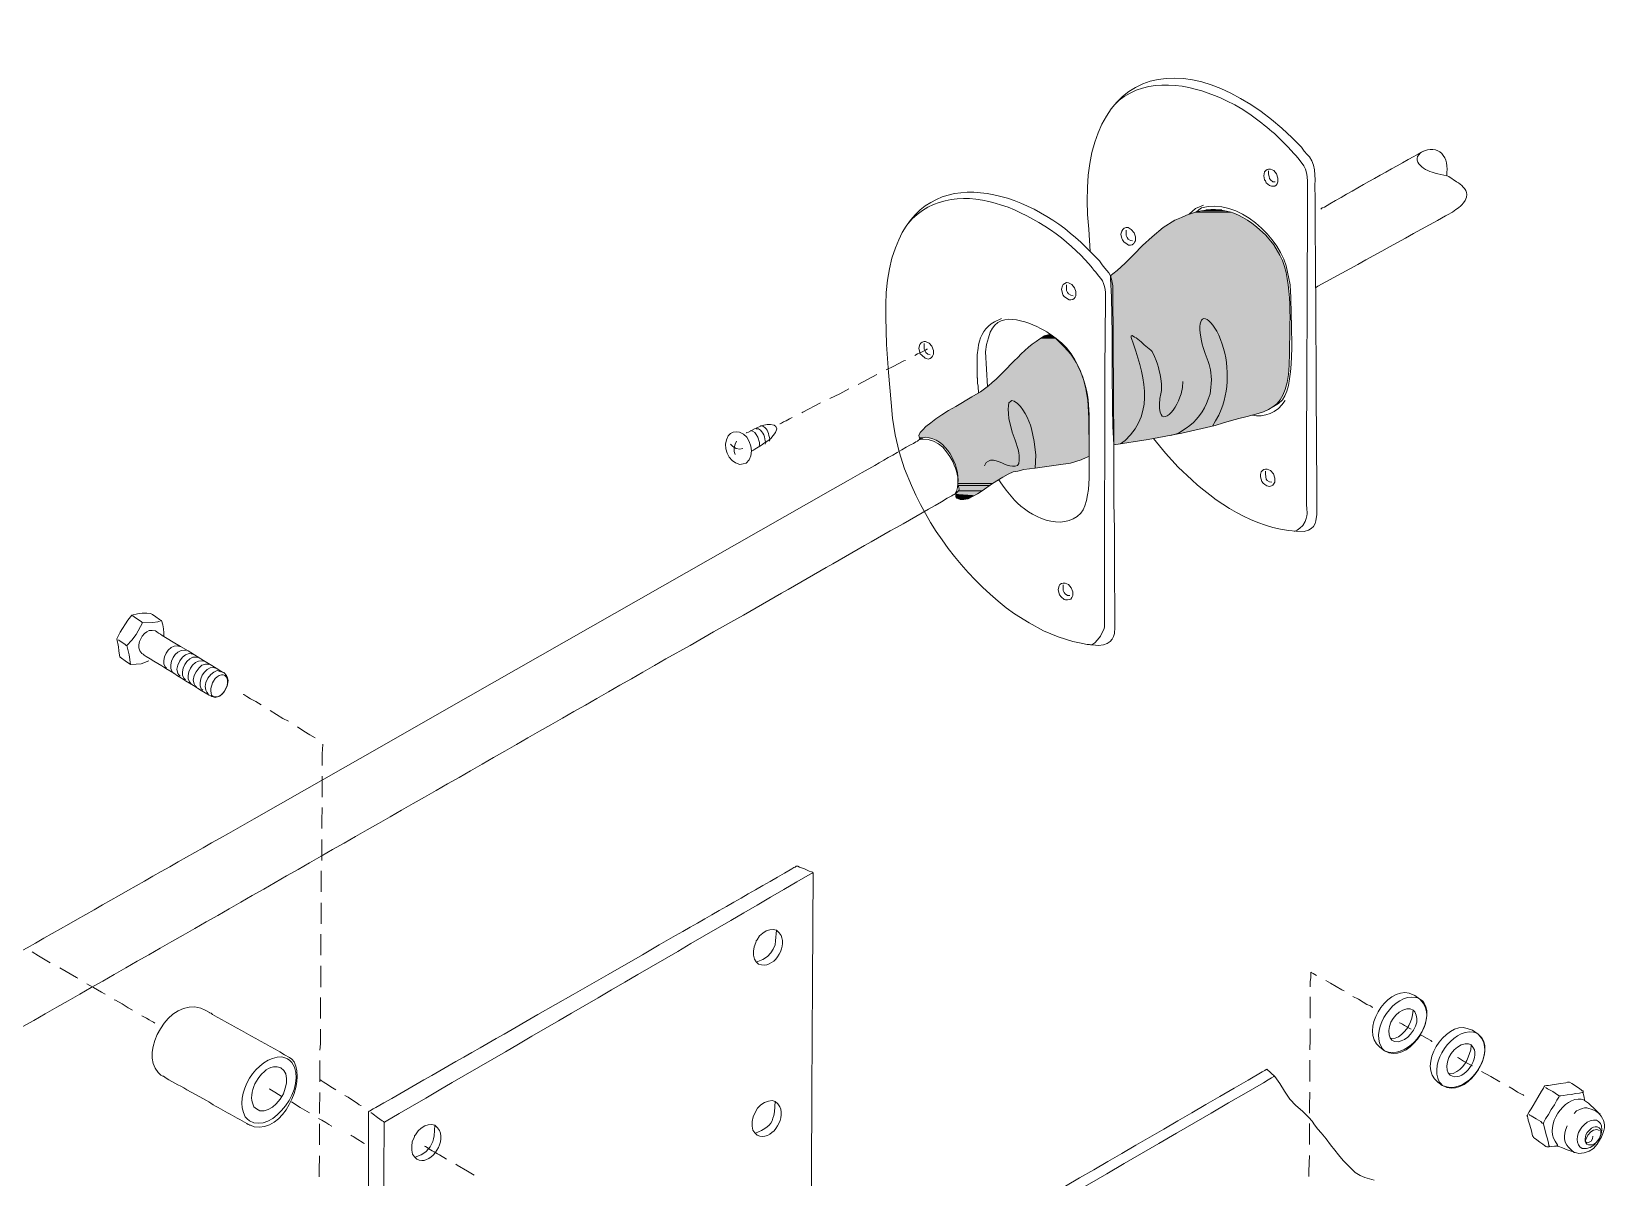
# Model space of a CAD drawing. Extents: x 0 to 593, y 0 to 274.
# Drawn here: x 438.72 to 449.4, y 57.85 to 65.6 of the extents above; entities that cross this region are included whole.
import ezdxf

# ---------------------------------------------------------------- set-up
doc = ezdxf.new("R2010")
doc.units = 0
doc.header["$LTSCALE"] = 0.3
doc.header["$MEASUREMENT"] = 0
doc.layers.add('1', color=1, linetype='CONTINUOUS')

msp = doc.modelspace()

# ---------------------------------------------------------------- linework, layer by layer
at = {"layer": '1', "color": 41, "lineweight": 13}
for points in [[(446.009, 65.066), (446.038, 65.101), (446.069, 65.132), (446.104, 65.158)], [(446.795, 65.129), (446.852, 65.101), (446.906, 65.069), (446.963, 65.031)], [(447.239, 64.879), (447.302, 64.815)], [(447.302, 64.815), (447.321, 64.787), (447.34, 64.765), (447.356, 64.749)], [(448.107, 64.777), (448.126, 64.787)], [(447.08, 64.654), (447.08, 64.632), (447.083, 64.616), (447.086, 64.603), (447.093, 64.594), (447.109, 64.581), (447.124, 64.581)], [(448.284, 64.622), (448.224, 64.635)], [(448.284, 64.644), (448.284, 64.622), (448.287, 64.622), (448.297, 64.616), (448.351, 64.581)], [(448.42, 64.495), (448.417, 64.476), (448.408, 64.454)], [(446.64, 64.423), (446.586, 64.4), (446.542, 64.362)], [(446.592, 64.378), (446.608, 64.391), (446.627, 64.404)], [(444.644, 64.299), (444.672, 64.331)], [(446.719, 62.934), (446.494, 62.883), (446.266, 62.839), (446.035, 62.804), (446.028, 62.93), (446.025, 63.057), (446.022, 63.304), (446.022, 63.551), (446.019, 63.802), (446.012, 63.928), (446.012, 63.944), (446.016, 63.951), (446.028, 63.96), (446.057, 63.982), (446.111, 64.03), (446.168, 64.09), (446.228, 64.15), (446.294, 64.21), (446.367, 64.271), (446.447, 64.321), (446.491, 64.34)], [(445.81, 64.172), (445.936, 64.046), (445.955, 64.02), (445.974, 63.998), (446, 63.966)], [(445.873, 64.109), (445.864, 64.261)], [(446.117, 64.255), (446.117, 64.217), (446.123, 64.204), (446.13, 64.194), (446.146, 64.185), (446.161, 64.182)], [(446.998, 64.277), (447.061, 64.22), (447.115, 64.156), (447.156, 64.084), (447.175, 64.049)], [(445.889, 63.998), (445.892, 63.992), (445.895, 63.992), (445.895, 63.989), (445.911, 63.973), (445.933, 63.944)], [(447.207, 63.97), (447.226, 63.884), (447.229, 63.837)], [(445.715, 63.884), (445.715, 63.846), (445.721, 63.833), (445.727, 63.824), (445.743, 63.814), (445.759, 63.811)], [(445.274, 63.656), (445.227, 63.634), (445.205, 63.621)], [(445.167, 63.431), (445.173, 63.482), (445.186, 63.526), (445.198, 63.564)], [(445.715, 63.459), (445.683, 63.491), (445.645, 63.523), (445.604, 63.551), (445.566, 63.539), (445.534, 63.52)], [(445.582, 63.567), (445.642, 63.523), (445.699, 63.466)], [(444.688, 63.406), (444.707, 63.418), (444.729, 63.428), (444.761, 63.444), (444.771, 63.45), (444.774, 63.45)], [(444.752, 63.488), (444.752, 63.45), (444.758, 63.437), (444.764, 63.428), (444.777, 63.415), (444.793, 63.412)], [(445.116, 63.456), (445.11, 63.412), (445.11, 63.257), (445.113, 63.254), (445.113, 63.219), (445.116, 63.2), (445.119, 63.152)], [(445.179, 63.197), (445.167, 63.431)], [(444.495, 63.311), (444.542, 63.333), (444.615, 63.371), (444.625, 63.374)], [(447.22, 63.361), (447.22, 63.342)], [(444.305, 63.212), (444.368, 63.244), (444.432, 63.279)], [(446.355, 63.216), (446.355, 63.171), (446.351, 63.149), (446.345, 63.117)], [(446.488, 63.149), (446.497, 63.19), (446.5, 63.231)], [(444.115, 63.117), (444.181, 63.149), (444.242, 63.181)], [(445.132, 63.162), (445.075, 63.127), (444.967, 63.063), (444.916, 63.035), (444.872, 63.006), (444.831, 62.978), (444.796, 62.953), (444.764, 62.927), (444.742, 62.905), (444.726, 62.886), (444.717, 62.867), (444.72, 62.848), (444.723, 62.842), (444.723, 62.839), (444.726, 62.842), (444.736, 62.848), (444.761, 62.854)], [(446.671, 63.111), (446.684, 63.149), (446.69, 63.19)], [(447.175, 63.108), (447.147, 63.082), (447.112, 63.063)], [(443.925, 63.019), (443.931, 63.025), (444.051, 63.086)], [(445.35, 62.658), (445.366, 62.658), (445.382, 62.664), (445.392, 62.677), (445.395, 62.699), (445.395, 62.731), (445.392, 62.75), (445.388, 62.772), (445.366, 62.835), (445.347, 62.889), (445.335, 62.937), (445.325, 62.978), (445.322, 63.016), (445.319, 63.044), (445.322, 63.067), (445.325, 63.086), (445.335, 63.095), (445.344, 63.102), (445.36, 63.098)], [(446.76, 63.041), (446.744, 63.003), (446.722, 62.965), (446.7, 62.93)], [(446.966, 63.003), (446.998, 63), (447.029, 63), (447.061, 63.006), (447.09, 63.016), (447.118, 63.029), (447.147, 63.048), (447.169, 63.073), (447.191, 63.102)], [(443.427, 62.864), (443.443, 62.88), (443.462, 62.889), (443.484, 62.892), (443.503, 62.889)], [(443.579, 62.899), (443.592, 62.896), (443.608, 62.886), (443.617, 62.873), (443.627, 62.854), (443.64, 62.82), (443.64, 62.804), (443.636, 62.794)], [(443.617, 62.911), (443.633, 62.911)], [(443.646, 62.934), (443.662, 62.93)], [(443.738, 62.937), (443.75, 62.927), (443.757, 62.911)], [(443.776, 62.946), (443.779, 62.946), (443.788, 62.949), (443.801, 62.959), (443.82, 62.965), (443.842, 62.978), (443.861, 62.987)], [(445.477, 62.911), (445.496, 62.826), (445.506, 62.734), (445.502, 62.645)], [(445.867, 62.975), (445.867, 62.69)], [(446.418, 62.867), (446.443, 62.873), (446.472, 62.883), (446.523, 62.915)], [(443.526, 62.778), (443.507, 62.775), (443.481, 62.778), (443.459, 62.791), (443.443, 62.807)], [(443.484, 62.829), (443.475, 62.807), (443.468, 62.782), (443.468, 62.759), (443.475, 62.737)], [(443.548, 62.883), (443.551, 62.886), (443.564, 62.889)], [(443.681, 62.816), (443.678, 62.807)], [(443.709, 62.839), (443.706, 62.829)], [(444.945, 62.69), (444.926, 62.724), (444.904, 62.756), (444.878, 62.788), (444.85, 62.81), (444.815, 62.829), (444.78, 62.839), (444.742, 62.842), (444.723, 62.839), (444.72, 62.839), (444.714, 62.835), (444.707, 62.829), (444.695, 62.823), (444.679, 62.813), (444.66, 62.804)], [(444.98, 62.541), (444.98, 62.528), (444.983, 62.522), (444.989, 62.503), (444.983, 62.493), (444.967, 62.474), (444.967, 62.452), (444.973, 62.443), (444.996, 62.433), (445.021, 62.433), (445.049, 62.439), (445.113, 62.471), (445.144, 62.493), (445.214, 62.541), (445.284, 62.585), (445.319, 62.604), (445.354, 62.62), (445.385, 62.626), (445.426, 62.636), (445.502, 62.645), (445.661, 62.667), (445.74, 62.68), (445.813, 62.702), (445.848, 62.718), (445.864, 62.724), (445.867, 62.728), (445.867, 62.801)], [(446.079, 62.81), (446.111, 62.832)], [(446.561, 62.566), (446.469, 62.652), (446.383, 62.747), (446.301, 62.845)], [(443.548, 62.68), (443.529, 62.674), (443.507, 62.671)], [(443.608, 62.775), (443.595, 62.766), (443.592, 62.763)], [(445.16, 62.661), (445.17, 62.683), (445.186, 62.693), (445.201, 62.699)], [(445.363, 62.43), (445.306, 62.496), (445.281, 62.531), (445.255, 62.569)], [(447.029, 62.62), (447.039, 62.629), (447.048, 62.636), (447.058, 62.639), (447.071, 62.639), (447.093, 62.629), (447.112, 62.607), (447.121, 62.579), (447.121, 62.55), (447.109, 62.531), (447.099, 62.525), (447.086, 62.522)], [(447.058, 62.626), (447.058, 62.604), (447.064, 62.572), (447.071, 62.563), (447.086, 62.553), (447.102, 62.55)], [(445.838, 62.392), (445.826, 62.363), (445.81, 62.341)], [(447.337, 62.452), (447.337, 62.411)], [(447.327, 62.284), (447.311, 62.259), (447.292, 62.24), (447.273, 62.227), (447.254, 62.218)], [(445.692, 61.856), (445.692, 61.818), (445.699, 61.806), (445.705, 61.796), (445.721, 61.784), (445.737, 61.784)], [(439.613, 61.505), (439.613, 61.533), (439.61, 61.559), (439.607, 61.587), (439.597, 61.616), (439.594, 61.619), (439.584, 61.622), (439.559, 61.641), (439.537, 61.657), (439.527, 61.66), (439.524, 61.663), (439.499, 61.666), (439.467, 61.666), (439.435, 61.66), (439.397, 61.651), (439.369, 61.619), (439.318, 61.536), (439.296, 61.492), (439.306, 61.438), (439.309, 61.41), (439.315, 61.369), (439.318, 61.369), (439.328, 61.362), (439.353, 61.343), (439.375, 61.327), (439.385, 61.321), (439.388, 61.318), (439.426, 61.321), (439.461, 61.324), (439.512, 61.343)], [(439.597, 61.616), (439.572, 61.606), (439.54, 61.603), (439.47, 61.6), (439.426, 61.521), (439.397, 61.483), (439.363, 61.448), (439.378, 61.384), (439.388, 61.318)], [(439.401, 61.647), (439.404, 61.647), (439.413, 61.641), (439.435, 61.625), (439.461, 61.609), (439.467, 61.603), (439.47, 61.6)], [(445.971, 61.701), (445.971, 61.641)], [(439.493, 61.372), (439.486, 61.378), (439.48, 61.381), (439.474, 61.388), (439.464, 61.394), (439.451, 61.41), (439.445, 61.432), (439.445, 61.451), (439.448, 61.473), (439.467, 61.511), (439.483, 61.527), (439.499, 61.54), (439.515, 61.549), (439.534, 61.549), (439.556, 61.546), (439.575, 61.533), (439.575, 61.53), (439.581, 61.527), (439.591, 61.524), (439.603, 61.514), (439.635, 61.495), (439.676, 61.47), (439.727, 61.441), (439.778, 61.41), (439.882, 61.346), (439.927, 61.318), (439.968, 61.293), (439.999, 61.274), (440.009, 61.267), (440.018, 61.264), (440.037, 61.245), (440.044, 61.229), (440.047, 61.21), (440.041, 61.172), (440.022, 61.134), (439.993, 61.106), (439.977, 61.099), (439.961, 61.096), (439.946, 61.099), (439.936, 61.102), (439.933, 61.102), (439.93, 61.106), (439.92, 61.112)], [(445.943, 61.511), (445.924, 61.486), (445.905, 61.464), (445.886, 61.451)], [(439.306, 61.486), (439.309, 61.483), (439.315, 61.479), (439.353, 61.454), (439.359, 61.448), (439.363, 61.448)], [(439.717, 61.441), (439.705, 61.445)], [(439.765, 61.41), (439.752, 61.416)], [(439.622, 61.302), (439.632, 61.293)], [(439.806, 61.388), (439.797, 61.391), (439.784, 61.394), (439.759, 61.384), (439.74, 61.369), (439.721, 61.343), (439.708, 61.315), (439.702, 61.286), (439.708, 61.258), (439.714, 61.248), (439.724, 61.239)], [(439.917, 61.318), (439.908, 61.321), (439.895, 61.321), (439.87, 61.315), (439.851, 61.296), (439.832, 61.27), (439.819, 61.245), (439.812, 61.213), (439.819, 61.188), (439.825, 61.175), (439.835, 61.166)], [(439.844, 61.365), (439.832, 61.369)], [(439.882, 61.34), (439.87, 61.343)], [(439.961, 61.293), (439.949, 61.299)], [(439.67, 61.27), (439.679, 61.261)], [(439.749, 61.226), (439.759, 61.216)], [(439.787, 61.201), (439.797, 61.188)], [(439.996, 61.27), (439.987, 61.274), (439.974, 61.277), (439.952, 61.267), (439.93, 61.251), (439.911, 61.226), (439.898, 61.197), (439.892, 61.169), (439.898, 61.144), (439.904, 61.131), (439.914, 61.121)], [(439.866, 61.153), (439.876, 61.144)], [(440.151, 61.118), (440.151, 61.115), (440.155, 61.115), (440.174, 61.102), (440.199, 61.087), (440.234, 61.068), (440.272, 61.045)], [(440.332, 61.007), (440.418, 60.954), (440.456, 60.935)], [(440.516, 60.897), (440.56, 60.868), (440.601, 60.843), (440.636, 60.824)], [(440.687, 60.779), (440.687, 60.77)], [(440.684, 60.646), (440.684, 60.637)], [(440.684, 60.564), (440.684, 60.421)], [(440.684, 60.352), (440.681, 60.257), (440.681, 60.209)], [(440.681, 60.136), (440.681, 59.994)], [(440.677, 59.924), (440.677, 59.781)], [(440.677, 59.708), (440.677, 59.566)], [(440.674, 59.496), (440.674, 59.354)], [(443.633, 59.293), (443.617, 59.309), (443.605, 59.328), (443.598, 59.354), (443.598, 59.382), (443.602, 59.411), (443.614, 59.439), (443.617, 59.449), (443.617, 59.452), (443.624, 59.458), (443.64, 59.484), (443.662, 59.503), (443.684, 59.518), (443.709, 59.525), (443.731, 59.528), (443.754, 59.522), (443.747, 59.452), (443.744, 59.423), (443.731, 59.395), (443.716, 59.369), (443.693, 59.344), (443.662, 59.325), (443.617, 59.306)], [(443.754, 59.522), (443.773, 59.506), (443.785, 59.487)], [(438.723, 59.376), (438.767, 59.35), (438.846, 59.303)], [(438.91, 59.268), (439.024, 59.202), (439.033, 59.198)], [(440.674, 59.281), (440.674, 59.138)], [(439.093, 59.16), (439.138, 59.135), (439.192, 59.103), (439.217, 59.091)], [(447.362, 59.141), (447.362, 59.173), (447.365, 59.202), (447.365, 59.24), (447.368, 59.236), (447.381, 59.23), (447.403, 59.217)], [(447.467, 59.183), (447.498, 59.164), (447.574, 59.119), (447.59, 59.113)], [(439.277, 59.053), (439.287, 59.05), (439.331, 59.024), (439.372, 58.999), (439.401, 58.983)], [(440.671, 59.069), (440.671, 58.926)], [(447.362, 58.929), (447.362, 59.072)], [(447.65, 59.075), (447.688, 59.056), (447.72, 59.037), (447.745, 59.021), (447.768, 59.011), (447.78, 59.002), (447.783, 58.999)], [(448.031, 59.097), (448.069, 59.081), (448.103, 59.056), (448.126, 59.027), (448.141, 58.999)], [(448.072, 59.069), (448.088, 59.065), (448.103, 59.056), (448.119, 59.046), (448.129, 59.034)], [(439.464, 58.945), (439.496, 58.929), (439.515, 58.916), (439.531, 58.907), (439.543, 58.901), (439.553, 58.894)], [(448.015, 58.992), (448.037, 58.992), (448.056, 58.983), (448.069, 58.97), (448.078, 58.948), (448.081, 58.926), (448.081, 58.901), (448.072, 58.875), (448.059, 58.847), (448.04, 58.821), (448.021, 58.799), (447.999, 58.783), (447.977, 58.774), (447.955, 58.768), (447.932, 58.771), (447.913, 58.78), (447.901, 58.796), (447.894, 58.815)], [(448.056, 58.983), (448.053, 58.951)], [(440.671, 58.853), (440.671, 58.755), (440.668, 58.711)], [(447.359, 58.714), (447.362, 58.783), (447.362, 58.856)], [(447.964, 58.897), (447.967, 58.897), (447.986, 58.888), (447.999, 58.878), (448.034, 58.859), (448.043, 58.853)], [(448.423, 58.859), (448.458, 58.847), (448.496, 58.821), (448.518, 58.793), (448.534, 58.761)], [(448.465, 58.834), (448.48, 58.828), (448.496, 58.821), (448.522, 58.796)], [(447.891, 58.698), (447.863, 58.707), (447.831, 58.733)], [(447.863, 58.707), (447.85, 58.72), (447.84, 58.736)], [(447.936, 58.793), (447.904, 58.79)], [(448.107, 58.815), (448.116, 58.812), (448.151, 58.79), (448.176, 58.777), (448.183, 58.771), (448.186, 58.771)], [(448.408, 58.755), (448.43, 58.755), (448.449, 58.749), (448.461, 58.733), (448.471, 58.714)], [(448.449, 58.745), (448.446, 58.714)], [(440.411, 58.666), (440.43, 58.66), (440.449, 58.653), (440.465, 58.641), (440.478, 58.628)], [(440.668, 58.641), (440.668, 58.498)], [(447.359, 58.501), (447.359, 58.644)], [(448.357, 58.663), (448.363, 58.66), (448.376, 58.65), (448.398, 58.638), (448.427, 58.622), (448.458, 58.606)], [(439.61, 58.536), (439.607, 58.536), (439.594, 58.543), (439.575, 58.562)], [(440.354, 58.6), (440.38, 58.6), (440.405, 58.593), (440.424, 58.574), (440.437, 58.552), (440.443, 58.52), (440.443, 58.489), (440.433, 58.454), (440.421, 58.416), (440.399, 58.381), (440.373, 58.349), (440.348, 58.327), (440.319, 58.311), (440.291, 58.302), (440.262, 58.302), (440.24, 58.315), (440.221, 58.33), (440.212, 58.356)], [(440.665, 58.514), (440.668, 58.514), (440.677, 58.508), (440.69, 58.498), (440.709, 58.486), (440.753, 58.457), (440.776, 58.444)], [(448.306, 58.543), (448.294, 58.558), (448.287, 58.577)], [(448.328, 58.555), (448.297, 58.552)], [(448.518, 58.568), (448.582, 58.533), (448.642, 58.498)], [(439.901, 58.372), (439.832, 58.41), (439.768, 58.444)], [(440.326, 58.451), (440.329, 58.448), (440.342, 58.441), (440.364, 58.429), (440.414, 58.397)], [(440.668, 58.425), (440.665, 58.299), (440.665, 58.283)], [(440.836, 58.406), (440.858, 58.394), (440.902, 58.365), (440.921, 58.353), (440.934, 58.343), (440.944, 58.337), (440.947, 58.337)], [(447.356, 58.286), (447.356, 58.33), (447.359, 58.429)], [(448.284, 58.463), (448.252, 58.473), (448.224, 58.495)], [(448.255, 58.473), (448.243, 58.486), (448.233, 58.498)], [(448.705, 58.463), (448.734, 58.448), (448.762, 58.429), (448.785, 58.416), (448.8, 58.41), (448.804, 58.406)], [(449.241, 58.353), (449.222, 58.368), (449.215, 58.372), (449.215, 58.375), (449.215, 58.378), (449.212, 58.391), (449.206, 58.422), (449.206, 58.438), (449.2, 58.438), (449.193, 58.444), (449.174, 58.457), (449.13, 58.486), (449.114, 58.495), (449.101, 58.495), (449.089, 58.492), (449.054, 58.486), (449.009, 58.479), (448.971, 58.473), (448.959, 58.473), (448.949, 58.47), (448.946, 58.47), (448.943, 58.467), (448.937, 58.454), (448.924, 58.435), (448.899, 58.391), (448.867, 58.337), (448.854, 58.315), (448.842, 58.295), (448.832, 58.28), (448.829, 58.27), (448.826, 58.27), (448.829, 58.264), (448.832, 58.254), (448.835, 58.238), (448.845, 58.204), (448.857, 58.166), (448.864, 58.134), (448.867, 58.128), (448.87, 58.121), (448.876, 58.118), (448.892, 58.105), (448.914, 58.09)], [(449.206, 58.425), (449.2, 58.425), (449.181, 58.422), (449.155, 58.419), (449.127, 58.413), (449.098, 58.41), (449.073, 58.406), (449.054, 58.403), (449.048, 58.403), (449.044, 58.4), (449.041, 58.394), (449.029, 58.375), (449.013, 58.343), (448.99, 58.311), (448.971, 58.276), (448.952, 58.248), (448.94, 58.226), (448.937, 58.219), (448.937, 58.213), (448.943, 58.194), (448.949, 58.169), (448.956, 58.14), (448.965, 58.112), (448.971, 58.083), (448.975, 58.067), (448.978, 58.061)], [(448.952, 58.46), (448.956, 58.457), (448.965, 58.451), (449, 58.432), (449.032, 58.41), (449.044, 58.403), (449.048, 58.403)], [(440.475, 58.362), (440.535, 58.324), (440.598, 58.289)], [(443.7, 58.368), (443.725, 58.372), (443.744, 58.365), (443.741, 58.295)], [(443.744, 58.365), (443.763, 58.349), (443.776, 58.33)], [(449.162, 58.302), (449.146, 58.283)], [(449.215, 58.375), (449.193, 58.381)], [(440.224, 58.194), (440.199, 58.204), (440.193, 58.204), (440.193, 58.207), (440.183, 58.21), (440.174, 58.216), (440.158, 58.226)], [(440.193, 58.235), (440.177, 58.248), (440.164, 58.261)], [(440.658, 58.251), (440.681, 58.238), (440.709, 58.223), (440.728, 58.21), (440.744, 58.2), (440.747, 58.197)], [(440.665, 58.213), (440.665, 58.071)], [(441.102, 58.226), (441.099, 58.229), (441.089, 58.235), (441.058, 58.257), (441.029, 58.28), (441.016, 58.289), (441.013, 58.289)], [(441.324, 57.976), (441.308, 57.991), (441.295, 58.01), (441.289, 58.036), (441.289, 58.064), (441.292, 58.093), (441.305, 58.121), (441.308, 58.128), (441.308, 58.134), (441.314, 58.14), (441.333, 58.166), (441.352, 58.185), (441.378, 58.2), (441.4, 58.207), (441.422, 58.21), (441.444, 58.204), (441.441, 58.134)], [(441.444, 58.204), (441.463, 58.188), (441.476, 58.169)], [(447.356, 58.074), (447.356, 58.216)], [(448.842, 58.276), (448.845, 58.273), (448.854, 58.267), (448.889, 58.248), (448.921, 58.229), (448.93, 58.219), (448.937, 58.219)], [(449.086, 58.172), (449.098, 58.2)], [(449.2, 58.048), (449.184, 58.058), (449.174, 58.071), (449.168, 58.09), (449.165, 58.109), (449.168, 58.131), (449.174, 58.156), (449.187, 58.178), (449.193, 58.185), (449.196, 58.191), (449.215, 58.21), (449.234, 58.226), (449.253, 58.235), (449.276, 58.238), (449.295, 58.238), (449.31, 58.229), (449.323, 58.216), (449.329, 58.2)], [(449.32, 58.28), (449.298, 58.295)], [(440.877, 58.137), (440.883, 58.134), (440.893, 58.128), (440.925, 58.109), (440.953, 58.09), (440.963, 58.083), (440.969, 58.08)], [(443.624, 58.137), (443.608, 58.153), (443.595, 58.172)], [(443.652, 58.169), (443.611, 58.15)], [(449.016, 58.096), (449.035, 58.067)], [(449.317, 58.169), (449.298, 58.175), (449.276, 58.172), (449.257, 58.159), (449.238, 58.137), (449.225, 58.109), (449.222, 58.099), (449.222, 58.093), (449.234, 58.086), (449.247, 58.09), (449.26, 58.096), (449.269, 58.112), (449.272, 58.131)], [(440.665, 57.998), (440.662, 57.896), (440.662, 57.855)], [(441.352, 58.004), (441.311, 57.988)], [(441.374, 58.064), (441.381, 58.061)], [(441.476, 58.004), (441.523, 57.976)], [(447.353, 57.858), (447.353, 57.893), (447.356, 58.001)], [(449.013, 58.064), (449.025, 58.064), (449.029, 58.067), (449.032, 58.064), (449.041, 58.061), (449.067, 58.052), (449.098, 58.039), (449.124, 58.029), (449.136, 58.026), (449.143, 58.023), (449.146, 58.02), (449.152, 58.02), (449.162, 58.017), (449.177, 58.014), (449.212, 58.017), (449.247, 58.029), (449.276, 58.048), (449.301, 58.077)], [(449.146, 58.02), (449.124, 58.039)], [(441.587, 57.941), (441.596, 57.934), (441.666, 57.893), (441.71, 57.868)]]:
    msp.add_lwpolyline(points, dxfattribs=at)
for points in [[(447.229, 64.796), (447.254, 64.768), (447.261, 64.762), (447.264, 64.758), (447.277, 64.743), (447.299, 64.714), (447.318, 64.689), (447.33, 64.667), (447.337, 64.641), (447.34, 64.616), (447.343, 64.584), (447.343, 64.543, -0.000916), (447.337, 62.984), (447.337, 62.667)], [(447.432, 64.397), (447.441, 64.404), (447.457, 64.41, -0.006715), (448.062, 64.752), (448.078, 64.762), (448.091, 64.768)], [(447.394, 64.495), (447.394, 64.391, -0.001647), (447.403, 62.851), (447.403, 62.699), (447.406, 62.629), (447.406, 62.332), (447.4, 62.29), (447.394, 62.271), (447.384, 62.252), (447.368, 62.237), (447.349, 62.227), (447.321, 62.218)], [(448.322, 64.375), (448.313, 64.372), (448.297, 64.362), (448.275, 64.35, -0.001322), (447.413, 63.875), (447.403, 63.868), (447.397, 63.865)], [(446.041, 61.568), (446.038, 61.527), (446.031, 61.508), (446.022, 61.489), (446.009, 61.473), (445.99, 61.46), (445.965, 61.451), (445.93, 61.448), (445.889, 61.451), (445.876, 61.451), (445.87, 61.454), (445.854, 61.454), (445.803, 61.464), (445.756, 61.473), (445.658, 61.505), (445.559, 61.546), (445.461, 61.6), (445.363, 61.66, -0.132683), (444.666, 62.528), (444.619, 62.642), (444.584, 62.756), (444.555, 62.87), (444.539, 62.984), (444.53, 63.089), (444.511, 63.292), (444.498, 63.482), (444.492, 63.665), (444.492, 63.751), (444.495, 63.833), (444.504, 63.916), (444.517, 63.992), (444.533, 64.065), (444.558, 64.134)], [(445.978, 63.792), (445.978, 63.748, 0.005413), (445.974, 63.206), (445.974, 62.696), (445.971, 62.433)], [(446.028, 63.786), (446.028, 63.707, -0.000107), (446.035, 62.595), (446.035, 62.411), (446.038, 62.233), (446.038, 62.069)], [(446.152, 63.529), (446.152, 63.539), (446.158, 63.542), (446.174, 63.532), (446.184, 63.526), (446.196, 63.517, 0.015366), (446.285, 63.444), (446.291, 63.437), (446.294, 63.434)], [(444.419, 62.664), (444.333, 62.617), (444.238, 62.563), (444.134, 62.503), (441.669, 61.099), (440.94, 60.684), (440.579, 60.478), (440.224, 60.276), (440.05, 60.177, 0.0004), (438.235, 59.145), (438.146, 59.094), (438.067, 59.046), (437.994, 59.008)], [(438.035, 58.514, 0.000407), (443.006, 61.356), (443.171, 61.448), (443.329, 61.54), (443.487, 61.628, -0.002313), (444.869, 62.417), (444.907, 62.443), (444.938, 62.458), (444.948, 62.465), (444.954, 62.468), (444.961, 62.471), (444.964, 62.477), (444.97, 62.487), (444.977, 62.515)], [(443.985, 56.8, -0.000479), (444.001, 59.778), (444.001, 59.908), (443.998, 59.914), (443.991, 59.918), (443.975, 59.921), (443.944, 59.937), (443.909, 59.949), (443.899, 59.956), (443.887, 59.956), (443.88, 59.949), (443.871, 59.946), (443.858, 59.937, -0.001058), (443.072, 59.487), (442.962, 59.423), (442.848, 59.357), (442.616, 59.224), (442.379, 59.088), (442.141, 58.954), (441.913, 58.821, -0.000123), (441.045, 58.324), (441.029, 58.315), (441.016, 58.308), (441.007, 58.302), (441.001, 58.299), (440.997, 58.295), (440.997, 57.922, 0.000565), (440.982, 54.7)], [(444.001, 56.8, -0.000154), (447.036, 58.565), (447.055, 58.574), (447.064, 58.581), (447.067, 58.584), (447.096, 58.558), (447.121, 58.533), (447.156, 58.486), (447.188, 58.435), (447.223, 58.381), (447.264, 58.337), (447.308, 58.299), (447.353, 58.257), (447.375, 58.232), (447.391, 58.207), (447.413, 58.178), (447.435, 58.153), (447.47, 58.112), (447.498, 58.071), (447.527, 58.036), (447.552, 58.004), (447.584, 57.966), (447.666, 57.884), (447.698, 57.865), (447.73, 57.852), (447.793, 57.833)], [(444.001, 59.911), (443.998, 59.908), (443.982, 59.902, -0.000301), (441.115, 58.232), (441.105, 58.226), (441.102, 58.223, 0.000254), (441.092, 54.633), (441.092, 54.611)], [(443.282, 56.303, -0.000518), (447.045, 58.492), (447.077, 58.511), (447.099, 58.524), (447.115, 58.533), (447.118, 58.536)], [(439.863, 58.996), (439.892, 58.983), (439.923, 58.967), (439.923, 58.964), (439.933, 58.961), (439.942, 58.954, -0.00164), (440.462, 58.663), (440.478, 58.65), (440.494, 58.634)]]:
    msp.add_lwpolyline(points, format="xyb", dxfattribs=at)
for points in [[(447.071, 64.663), (447.08, 64.667), (447.093, 64.667), (447.115, 64.657), (447.134, 64.635), (447.143, 64.606), (447.143, 64.581), (447.137, 64.568), (447.131, 64.559), (447.121, 64.552), (447.099, 64.552), (447.086, 64.556), (447.064, 64.575), (447.058, 64.587), (447.052, 64.594), (447.048, 64.622), (447.052, 64.648), (447.061, 64.657)], [(446.63, 64.385), (446.785, 64.385)], [(446.63, 64.385), (446.785, 64.385)], [(446.671, 64.391), (446.763, 64.391), (446.656, 64.391)], [(446.675, 64.391), (446.751, 64.391), (446.671, 64.391)], [(446.671, 64.391), (446.763, 64.391)], [(446.675, 64.391), (446.751, 64.391)], [(446.586, 64.375), (446.827, 64.375), (446.583, 64.375)], [(446.586, 64.375), (446.827, 64.375)], [(446.104, 64.267), (446.117, 64.271), (446.13, 64.271), (446.152, 64.258), (446.171, 64.236), (446.18, 64.21), (446.18, 64.182), (446.174, 64.172), (446.168, 64.163), (446.158, 64.156), (446.146, 64.153), (446.133, 64.153), (446.123, 64.16), (446.101, 64.175), (446.092, 64.188), (446.089, 64.198), (446.082, 64.226), (446.089, 64.248), (446.095, 64.258)], [(445.702, 63.894), (445.715, 63.9), (445.727, 63.897), (445.75, 63.887), (445.769, 63.865), (445.778, 63.84), (445.778, 63.811), (445.772, 63.802), (445.765, 63.792), (445.756, 63.786), (445.743, 63.783), (445.731, 63.783), (445.721, 63.789), (445.699, 63.805), (445.689, 63.817), (445.686, 63.827), (445.68, 63.856), (445.686, 63.878), (445.692, 63.887)], [(444.739, 63.498), (444.752, 63.501), (444.761, 63.501), (444.786, 63.491), (444.805, 63.469), (444.815, 63.44), (444.815, 63.415), (444.809, 63.402), (444.802, 63.393), (444.793, 63.387), (444.78, 63.383), (444.767, 63.387), (444.758, 63.39), (444.736, 63.409), (444.726, 63.418), (444.723, 63.428), (444.717, 63.456), (444.723, 63.482), (444.729, 63.491)], [(444.72, 62.848), (444.736, 62.848)], [(444.72, 62.848), (444.742, 62.848), (444.736, 62.848)], [(444.723, 62.842), (444.726, 62.842)], [(444.723, 62.842), (444.726, 62.842)], [(444.98, 62.541), (445.214, 62.541)], [(444.98, 62.541), (445.214, 62.541)], [(444.98, 62.528), (445.195, 62.528)], [(444.98, 62.528), (445.198, 62.528), (445.195, 62.528)], [(444.983, 62.493), (445.144, 62.493)], [(444.983, 62.493), (445.144, 62.493)], [(444.996, 62.433), (445.021, 62.433)], [(445.68, 61.866), (445.692, 61.869), (445.705, 61.869), (445.727, 61.86), (445.746, 61.837), (445.756, 61.809), (445.756, 61.784), (445.75, 61.771), (445.743, 61.761), (445.734, 61.758), (445.721, 61.755), (445.708, 61.755), (445.699, 61.758), (445.677, 61.777), (445.667, 61.79), (445.664, 61.796), (445.658, 61.825), (445.664, 61.85), (445.67, 61.86)], [(440.025, 61.245), (440.034, 61.235), (440.041, 61.226), (440.044, 61.21), (440.044, 61.194), (440.041, 61.175), (440.022, 61.137), (440.009, 61.121), (439.984, 61.102), (439.971, 61.099), (439.958, 61.099), (439.946, 61.102), (439.936, 61.112), (439.933, 61.125), (439.93, 61.14), (439.93, 61.156), (439.942, 61.194), (439.949, 61.207), (439.961, 61.223), (439.974, 61.235), (439.987, 61.245), (440.003, 61.248), (440.015, 61.248)], [(449.314, 58.188), (449.32, 58.181), (449.326, 58.169), (449.326, 58.143), (449.314, 58.112), (449.291, 58.086), (449.279, 58.077), (449.266, 58.071), (449.241, 58.071), (449.231, 58.077), (449.225, 58.086), (449.219, 58.096), (449.219, 58.112), (449.225, 58.14), (449.234, 58.156), (449.263, 58.185), (449.276, 58.191), (449.288, 58.194), (449.301, 58.194)]]:
    msp.add_lwpolyline(points, close=True, dxfattribs=at)
msp.add_ellipse((446.721, 63.426), major_axis=(-0.083, 0.229), ratio=0.284009, start_param=5.152999, end_param=7.27219, dxfattribs=at)
for points in [[(445.864, 64.261), (445.756, 65.337), (446.487, 65.596), (447.239, 64.879)], [(446.104, 65.158), (446.312, 65.292), (446.587, 65.231), (446.795, 65.129)], [(446.963, 65.031), (447.058, 64.961), (447.151, 64.886), (447.229, 64.796)], [(448.091, 64.768), (448.206, 64.848), (448.301, 64.768), (448.284, 64.644)], [(444.558, 64.134), (444.778, 64.736), (445.453, 64.515), (445.81, 64.172)], [(447.356, 64.749), (447.409, 64.686), (447.389, 64.574), (447.394, 64.495)], [(448.224, 64.635), (448.167, 64.644), (448.028, 64.706), (448.107, 64.777)], [(444.672, 64.331), (445.022, 64.672), (445.641, 64.308), (445.889, 63.998)], [(448.351, 64.581), (448.381, 64.56), (448.417, 64.536), (448.42, 64.495)], [(446.491, 64.34), (446.677, 64.426), (446.835, 64.41), (446.998, 64.277)], [(446.627, 64.404), (446.859, 64.482), (447.174, 64.201), (447.207, 63.97)], [(448.408, 64.454), (448.378, 64.406), (448.355, 64.405), (448.322, 64.375)], [(446, 63.966), (446.033, 63.912), (446.028, 63.847), (446.028, 63.786)], [(447.175, 64.049), (447.248, 63.842), (447.219, 63.577), (447.22, 63.361)], [(445.933, 63.944), (445.973, 63.905), (445.978, 63.845), (445.978, 63.792)], [(447.229, 63.837), (447.228, 63.679), (447.267, 63.223), (447.175, 63.108)], [(445.198, 63.564), (445.269, 63.726), (445.474, 63.625), (445.582, 63.567)], [(445.205, 63.621), (445.152, 63.582), (445.124, 63.52), (445.116, 63.456)], [(446.69, 63.19), (446.708, 63.345), (446.645, 63.389), (446.621, 63.532)], [(446.744, 63.545), (446.811, 63.386), (446.822, 63.204), (446.76, 63.041)], [(445.534, 63.52), (445.394, 63.432), (445.281, 63.261), (445.132, 63.162)], [(445.699, 63.466), (445.824, 63.339), (445.871, 63.148), (445.867, 62.975)], [(445.867, 62.801), (445.861, 63.061), (445.885, 63.235), (445.715, 63.459)], [(446.111, 62.832), (446.324, 63.037), (446.231, 63.285), (446.152, 63.529)], [(446.294, 63.434), (446.335, 63.338), (446.343, 63.313), (446.355, 63.216)], [(447.22, 63.342), (447.199, 62.976), (447.031, 63.042), (446.719, 62.934)], [(446.345, 63.117), (446.324, 62.89), (446.452, 63.019), (446.488, 63.149)], [(446.523, 62.915), (446.591, 62.962), (446.648, 63.031), (446.671, 63.111)], [(445.36, 63.098), (445.422, 63.061), (445.46, 62.978), (445.477, 62.911)], [(443.564, 62.889), (443.617, 62.918), (443.675, 62.953), (443.738, 62.937)], [(443.757, 62.911), (443.735, 62.842), (443.664, 62.811), (443.608, 62.775)], [(443.633, 62.911), (443.67, 62.887), (443.673, 62.857), (443.681, 62.816)], [(443.662, 62.93), (443.699, 62.907), (443.7, 62.88), (443.709, 62.839)], [(443.507, 62.671), (443.423, 62.685), (443.386, 62.795), (443.427, 62.864)], [(443.503, 62.889), (443.583, 62.868), (443.615, 62.728), (443.548, 62.68)], [(444.66, 62.804), (444.581, 62.757), (444.498, 62.712), (444.419, 62.664)], [(444.761, 62.854), (444.898, 62.851), (444.995, 62.664), (444.98, 62.541)], [(444.977, 62.515), (444.988, 62.587), (444.973, 62.625), (444.945, 62.69)], [(445.201, 62.699), (445.255, 62.704), (445.298, 62.661), (445.35, 62.658)], [(445.867, 62.69), (445.867, 62.59), (445.872, 62.487), (445.838, 62.392)], [(447.086, 62.522), (447.036, 62.53), (447.018, 62.573), (447.029, 62.62)], [(447.337, 62.667), (447.337, 62.596), (447.337, 62.524), (447.337, 62.452)], [(447.321, 62.218), (447.032, 62.216), (446.768, 62.379), (446.561, 62.566)], [(445.81, 62.341), (445.689, 62.21), (445.459, 62.32), (445.363, 62.43)], [(445.971, 62.433), (445.971, 62.189), (445.971, 61.945), (445.971, 61.701)], [(447.337, 62.411), (447.336, 62.356), (447.349, 62.346), (447.327, 62.284)], [(446.038, 62.069), (446.036, 61.901), (446.043, 61.736), (446.041, 61.568)], [(445.971, 61.641), (445.968, 61.558), (445.985, 61.584), (445.943, 61.511)], [(439.705, 61.445), (439.645, 61.453), (439.588, 61.35), (439.622, 61.302)], [(439.752, 61.416), (439.691, 61.419), (439.637, 61.325), (439.67, 61.27)], [(439.92, 61.112), (439.777, 61.194), (439.636, 61.291), (439.493, 61.372)], [(439.832, 61.369), (439.771, 61.377), (439.714, 61.274), (439.749, 61.226)], [(439.87, 61.343), (439.809, 61.351), (439.752, 61.249), (439.787, 61.201)], [(439.949, 61.299), (439.887, 61.302), (439.837, 61.203), (439.866, 61.153)], [(440.687, 60.77), (440.683, 60.724), (440.683, 60.692), (440.684, 60.646)], [(443.785, 59.487), (443.824, 59.401), (443.734, 59.254), (443.633, 59.293)], [(439.575, 58.562), (439.444, 58.698), (439.649, 59.068), (439.863, 58.996)], [(447.831, 58.733), (447.694, 58.842), (447.871, 59.137), (448.031, 59.097)], [(447.84, 58.736), (447.77, 58.86), (447.93, 59.096), (448.072, 59.069)], [(448.129, 59.034), (448.216, 58.903), (448.015, 58.614), (447.863, 58.707)], [(447.894, 58.815), (447.88, 58.892), (447.939, 58.975), (448.015, 58.992)], [(448.141, 58.999), (448.184, 58.865), (448.031, 58.673), (447.891, 58.698)], [(448.053, 58.951), (448.043, 58.891), (447.997, 58.811), (447.936, 58.793)], [(448.224, 58.495), (448.079, 58.604), (448.274, 58.908), (448.423, 58.859)], [(448.233, 58.498), (448.166, 58.627), (448.316, 58.855), (448.465, 58.834)], [(448.522, 58.796), (448.608, 58.667), (448.405, 58.378), (448.255, 58.473)], [(448.287, 58.577), (448.27, 58.649), (448.335, 58.745), (448.408, 58.755)], [(448.534, 58.761), (448.576, 58.635), (448.422, 58.431), (448.284, 58.463)], [(440.164, 58.261), (440.081, 58.41), (440.24, 58.672), (440.411, 58.666)], [(440.478, 58.628), (440.596, 58.469), (440.342, 58.138), (440.193, 58.235)], [(440.494, 58.634), (440.574, 58.487), (440.416, 58.154), (440.224, 58.194)], [(448.471, 58.714), (448.493, 58.632), (448.391, 58.493), (448.306, 58.543)], [(448.446, 58.714), (448.428, 58.645), (448.397, 58.584), (448.328, 58.555)], [(439.768, 58.444), (439.718, 58.478), (439.658, 58.5), (439.61, 58.536)], [(440.212, 58.356), (440.184, 58.441), (440.265, 58.582), (440.354, 58.6)], [(440.158, 58.226), (440.073, 58.275), (439.982, 58.32), (439.901, 58.372)], [(443.595, 58.172), (443.568, 58.239), (443.624, 58.357), (443.7, 58.368)], [(443.776, 58.33), (443.818, 58.239), (443.716, 58.093), (443.624, 58.137)], [(449.193, 58.381), (449.078, 58.397), (448.946, 58.204), (449.016, 58.096)], [(449.298, 58.295), (449.239, 58.326), (449.221, 58.332), (449.162, 58.302)], [(449.301, 58.077), (449.397, 58.222), (449.338, 58.265), (449.241, 58.353)], [(443.741, 58.295), (443.726, 58.227), (443.718, 58.203), (443.652, 58.169)], [(449.329, 58.2), (449.347, 58.132), (449.275, 58.029), (449.2, 58.048)], [(441.476, 58.169), (441.52, 58.075), (441.407, 57.926), (441.324, 57.976)], [(441.441, 58.134), (441.432, 58.079), (441.403, 58.03), (441.352, 58.004)], [(448.914, 58.09), (448.974, 58.047), (448.942, 58.058), (449.013, 58.064)], [(449.124, 58.039), (449.074, 58.086), (449.076, 58.11), (449.086, 58.172)], [(441.381, 58.061), (441.411, 58.04), (441.444, 58.024), (441.476, 58.004)]]:
    msp.add_open_spline(points, degree=3, dxfattribs=at)
for points in [[(446.63, 64.385), (446.824, 64.375), (446.586, 64.375)], [(446.656, 64.391), (446.785, 64.385), (446.63, 64.385)], [(446.63, 64.385), (446.785, 64.385), (446.824, 64.375)], [(446.656, 64.391), (446.763, 64.391), (446.785, 64.385)], [(446.713, 64.394), (446.741, 64.391), (446.675, 64.391)], [(446.447, 64.321), (446.998, 64.277), (446.38, 64.277)], [(446.459, 64.324), (446.941, 64.321), (446.447, 64.321)], [(446.447, 64.321), (446.941, 64.321), (446.998, 64.277)], [(446.491, 64.34), (446.931, 64.324), (446.459, 64.324)], [(446.459, 64.324), (446.931, 64.324), (446.941, 64.321)], [(446.535, 64.359), (446.9, 64.34), (446.491, 64.34)], [(446.491, 64.34), (446.9, 64.34), (446.931, 64.324)], [(446.542, 64.362), (446.865, 64.359), (446.535, 64.359)], [(446.535, 64.359), (446.865, 64.359), (446.9, 64.34)], [(446.583, 64.375), (446.862, 64.362), (446.542, 64.362)], [(446.542, 64.362), (446.862, 64.362), (446.865, 64.359)], [(446.583, 64.375), (446.827, 64.375), (446.862, 64.362)], [(446.294, 64.21), (447.115, 64.156), (446.234, 64.156)], [(446.307, 64.22), (447.067, 64.21), (446.294, 64.21)], [(446.294, 64.21), (447.067, 64.21), (447.115, 64.156)], [(446.367, 64.271), (447.061, 64.22), (446.307, 64.22)], [(446.307, 64.22), (447.061, 64.22), (447.067, 64.21)], [(446.38, 64.277), (447.007, 64.271), (446.367, 64.271)], [(446.367, 64.271), (447.007, 64.271), (447.061, 64.22)], [(446.38, 64.277), (446.998, 64.277), (447.007, 64.271)], [(446.161, 64.084), (447.175, 64.049), (446.127, 64.049)], [(446.168, 64.09), (447.156, 64.084), (446.161, 64.084)], [(446.161, 64.084), (447.156, 64.084), (447.175, 64.049)], [(446.228, 64.15), (447.156, 64.09), (446.168, 64.09)], [(446.168, 64.09), (447.156, 64.09), (447.156, 64.084)], [(446.234, 64.156), (447.118, 64.15), (446.228, 64.15)], [(446.228, 64.15), (447.118, 64.15), (447.156, 64.09)], [(446.234, 64.156), (447.115, 64.156), (447.118, 64.15)], [(446.028, 63.96), (447.204, 63.951), (446.016, 63.951)], [(446.044, 63.973), (447.201, 63.96), (446.028, 63.96)], [(446.028, 63.96), (447.201, 63.96), (447.204, 63.951)], [(446.057, 63.982), (447.201, 63.973), (446.044, 63.973)], [(446.044, 63.973), (447.201, 63.973), (447.201, 63.96)], [(446.085, 64.011), (447.197, 63.982), (446.057, 63.982)], [(446.057, 63.982), (447.197, 63.982), (447.201, 63.973)], [(446.111, 64.03), (447.188, 64.011), (446.085, 64.011)], [(446.085, 64.011), (447.188, 64.011), (447.197, 63.982)], [(446.127, 64.049), (447.182, 64.03), (446.111, 64.03)], [(446.111, 64.03), (447.182, 64.03), (447.188, 64.011)], [(446.127, 64.049), (447.175, 64.049), (447.182, 64.03)], [(446.016, 63.951), (447.204, 63.944), (446.012, 63.944)], [(446.012, 63.944), (447.204, 63.935), (446.012, 63.935)], [(446.012, 63.944), (447.204, 63.944), (447.204, 63.935)], [(446.012, 63.935), (447.207, 63.928), (446.012, 63.928)], [(446.012, 63.935), (447.204, 63.935), (447.207, 63.928)], [(446.012, 63.928), (447.213, 63.868), (446.016, 63.868)], [(446.012, 63.928), (447.207, 63.928), (447.213, 63.868)], [(446.016, 63.951), (447.204, 63.951), (447.204, 63.944)], [(446.016, 63.868), (447.22, 63.811), (446.019, 63.811)], [(446.016, 63.868), (447.213, 63.868), (447.22, 63.811)], [(446.019, 63.811), (447.22, 63.802), (446.019, 63.802)], [(446.019, 63.811), (447.22, 63.811), (447.22, 63.802)], [(446.019, 63.802), (447.226, 63.7), (446.019, 63.7)], [(446.019, 63.802), (447.22, 63.802), (447.226, 63.7)], [(446.019, 63.7), (447.226, 63.64), (446.022, 63.64)], [(446.019, 63.7), (447.226, 63.7), (447.226, 63.64)], [(446.022, 63.64), (447.223, 63.577), (446.022, 63.577)], [(446.022, 63.64), (447.226, 63.64), (447.223, 63.577)], [(445.566, 63.539), (445.645, 63.523), (445.537, 63.523)], [(445.604, 63.551), (445.623, 63.539), (445.566, 63.539)], [(445.566, 63.539), (445.623, 63.539), (445.645, 63.523)], [(446.022, 63.577), (447.223, 63.551), (446.022, 63.551)], [(446.022, 63.577), (447.223, 63.577), (447.223, 63.551)], [(446.022, 63.551), (447.223, 63.501), (446.022, 63.501)], [(446.022, 63.551), (447.223, 63.551), (447.223, 63.501)], [(445.417, 63.428), (445.75, 63.412), (445.404, 63.412)], [(445.455, 63.459), (445.74, 63.428), (445.417, 63.428)], [(445.417, 63.428), (445.74, 63.428), (445.75, 63.412)], [(445.468, 63.472), (445.715, 63.459), (445.455, 63.459)], [(445.455, 63.459), (445.715, 63.459), (445.74, 63.428)], [(445.493, 63.491), (445.702, 63.472), (445.468, 63.472)], [(445.468, 63.472), (445.702, 63.472), (445.715, 63.459)], [(445.499, 63.498), (445.683, 63.491), (445.493, 63.491)], [(445.493, 63.491), (445.683, 63.491), (445.702, 63.472)], [(445.534, 63.52), (445.677, 63.498), (445.499, 63.498)], [(445.499, 63.498), (445.677, 63.498), (445.683, 63.491)], [(445.537, 63.523), (445.648, 63.52), (445.534, 63.52)], [(445.534, 63.52), (445.648, 63.52), (445.677, 63.498)], [(445.537, 63.523), (445.645, 63.523), (445.648, 63.52)], [(446.022, 63.501), (447.22, 63.459), (446.022, 63.459)], [(446.022, 63.501), (447.223, 63.501), (447.22, 63.459)], [(446.022, 63.459), (447.22, 63.412), (446.022, 63.412)], [(446.022, 63.459), (447.22, 63.459), (447.22, 63.412)], [(445.338, 63.345), (445.813, 63.285), (445.277, 63.285)], [(445.35, 63.358), (445.788, 63.345), (445.338, 63.345)], [(445.338, 63.345), (445.788, 63.345), (445.813, 63.285)], [(445.385, 63.393), (445.781, 63.358), (445.35, 63.358)], [(445.35, 63.358), (445.781, 63.358), (445.788, 63.345)], [(445.404, 63.412), (445.762, 63.393), (445.385, 63.393)], [(445.385, 63.393), (445.762, 63.393), (445.781, 63.358)], [(445.404, 63.412), (445.75, 63.412), (445.762, 63.393)], [(446.022, 63.412), (447.22, 63.361), (446.022, 63.361)], [(446.022, 63.412), (447.22, 63.412), (447.22, 63.361)], [(446.022, 63.361), (447.22, 63.352), (446.022, 63.352)], [(446.022, 63.361), (447.22, 63.361), (447.22, 63.352)], [(446.022, 63.352), (447.22, 63.342), (446.022, 63.342)], [(446.022, 63.352), (447.22, 63.352), (447.22, 63.342)], [(446.022, 63.342), (447.216, 63.326), (446.022, 63.326)], [(446.022, 63.342), (447.22, 63.342), (447.216, 63.326)], [(446.022, 63.326), (447.213, 63.304), (446.022, 63.304)], [(446.022, 63.326), (447.216, 63.326), (447.213, 63.304)], [(445.198, 63.212), (445.838, 63.2), (445.182, 63.2)], [(445.224, 63.235), (445.835, 63.212), (445.198, 63.212)], [(445.198, 63.212), (445.835, 63.212), (445.838, 63.2)], [(445.265, 63.273), (445.829, 63.235), (445.224, 63.235)], [(445.224, 63.235), (445.829, 63.235), (445.835, 63.212)], [(445.277, 63.285), (445.816, 63.273), (445.265, 63.273)], [(445.265, 63.273), (445.816, 63.273), (445.829, 63.235)], [(445.277, 63.285), (445.813, 63.285), (445.816, 63.273)], [(446.022, 63.304), (447.21, 63.273), (446.022, 63.273)], [(446.022, 63.304), (447.213, 63.304), (447.21, 63.273)], [(446.022, 63.273), (447.204, 63.225), (446.022, 63.225)], [(446.022, 63.273), (447.21, 63.273), (447.204, 63.225)], [(446.022, 63.225), (447.194, 63.184), (446.022, 63.184)], [(446.022, 63.225), (447.204, 63.225), (447.194, 63.184)], [(445.046, 63.111), (445.86, 63.095), (445.021, 63.095)], [(445.062, 63.121), (445.86, 63.111), (445.046, 63.111)], [(445.046, 63.111), (445.86, 63.111), (445.86, 63.095)], [(445.075, 63.127), (445.857, 63.121), (445.062, 63.121)], [(445.062, 63.121), (445.857, 63.121), (445.86, 63.111)], [(445.091, 63.136), (445.854, 63.127), (445.075, 63.127)], [(445.075, 63.127), (445.854, 63.127), (445.857, 63.121)], [(445.132, 63.162), (445.854, 63.136), (445.091, 63.136)], [(445.091, 63.136), (445.854, 63.136), (445.854, 63.127)], [(445.157, 63.181), (445.848, 63.162), (445.132, 63.162)], [(445.132, 63.162), (445.848, 63.162), (445.854, 63.136)], [(445.182, 63.2), (445.841, 63.181), (445.157, 63.181)], [(445.157, 63.181), (445.841, 63.181), (445.848, 63.162)], [(445.182, 63.2), (445.838, 63.2), (445.841, 63.181)], [(446.022, 63.184), (447.185, 63.149), (446.025, 63.149)], [(446.022, 63.184), (447.194, 63.184), (447.185, 63.149)], [(446.025, 63.149), (447.169, 63.121), (446.025, 63.121)], [(446.025, 63.149), (447.185, 63.149), (447.169, 63.121)], [(446.025, 63.121), (447.147, 63.095), (446.025, 63.095)], [(446.025, 63.121), (447.169, 63.121), (447.147, 63.095)], [(444.872, 63.006), (445.864, 62.978), (444.831, 62.978)], [(444.916, 63.035), (445.86, 63.006), (444.872, 63.006)], [(444.872, 63.006), (445.86, 63.006), (445.864, 62.978)], [(444.923, 63.038), (445.86, 63.035), (444.916, 63.035)], [(444.916, 63.035), (445.86, 63.035), (445.86, 63.006)], [(444.967, 63.063), (445.86, 63.038), (444.923, 63.038)], [(444.923, 63.038), (445.86, 63.038), (445.86, 63.035)], [(445.021, 63.095), (445.86, 63.063), (444.967, 63.063)], [(444.967, 63.063), (445.86, 63.063), (445.86, 63.038)], [(445.021, 63.095), (445.86, 63.095), (445.86, 63.063)], [(446.025, 63.095), (447.121, 63.07), (446.025, 63.07)], [(446.025, 63.095), (447.147, 63.095), (447.121, 63.07)], [(446.025, 63.07), (447.099, 63.057), (446.025, 63.057)], [(446.025, 63.07), (447.121, 63.07), (447.099, 63.057)], [(446.025, 63.057), (447.086, 63.048), (446.025, 63.048)], [(446.025, 63.057), (447.099, 63.057), (447.086, 63.048)], [(446.025, 63.048), (447.067, 63.035), (446.025, 63.035)], [(446.025, 63.048), (447.086, 63.048), (447.067, 63.035)], [(446.025, 63.035), (447.042, 63.025), (446.025, 63.025)], [(446.025, 63.035), (447.067, 63.035), (447.042, 63.025)], [(446.025, 63.025), (446.938, 62.994), (446.025, 62.994)], [(446.025, 63.025), (447.042, 63.025), (446.938, 62.994)], [(444.742, 62.905), (445.864, 62.886), (444.726, 62.886)], [(444.755, 62.918), (445.864, 62.905), (444.742, 62.905)], [(444.742, 62.905), (445.864, 62.905), (445.864, 62.886)], [(444.764, 62.927), (445.864, 62.918), (444.755, 62.918)], [(444.755, 62.918), (445.864, 62.918), (445.864, 62.905)], [(444.796, 62.953), (445.864, 62.927), (444.764, 62.927)], [(444.764, 62.927), (445.864, 62.927), (445.864, 62.918)], [(444.831, 62.978), (445.864, 62.953), (444.796, 62.953)], [(444.796, 62.953), (445.864, 62.953), (445.864, 62.927)], [(444.831, 62.978), (445.864, 62.978), (445.864, 62.953)], [(446.025, 62.994), (446.719, 62.934), (446.028, 62.934)], [(446.025, 62.994), (446.938, 62.994), (446.719, 62.934)], [(446.028, 62.934), (446.7, 62.93), (446.028, 62.93)], [(446.028, 62.934), (446.719, 62.934), (446.7, 62.93)], [(446.028, 62.93), (446.494, 62.883), (446.031, 62.883)], [(446.028, 62.93), (446.7, 62.93), (446.494, 62.883)], [(444.726, 62.886), (445.864, 62.867), (444.717, 62.867)], [(444.717, 62.867), (445.864, 62.854), (444.72, 62.854)], [(444.717, 62.867), (445.864, 62.867), (445.864, 62.854)], [(444.72, 62.854), (444.742, 62.848), (444.72, 62.848)], [(444.72, 62.854), (444.761, 62.854), (444.742, 62.848)], [(444.72, 62.848), (444.726, 62.842), (444.723, 62.842)], [(444.72, 62.848), (444.736, 62.848), (444.726, 62.842)], [(444.723, 62.842), (444.726, 62.842), (444.723, 62.839)], [(444.726, 62.886), (445.864, 62.886), (445.864, 62.867)], [(444.761, 62.854), (445.864, 62.851), (444.786, 62.851)], [(444.761, 62.854), (445.864, 62.854), (445.864, 62.851)], [(444.786, 62.851), (445.864, 62.845), (444.815, 62.845)], [(444.786, 62.851), (445.864, 62.851), (445.864, 62.845)], [(444.815, 62.845), (445.867, 62.829), (444.843, 62.829)], [(444.815, 62.845), (445.864, 62.845), (445.867, 62.829)], [(444.843, 62.829), (445.867, 62.807), (444.872, 62.807)], [(444.843, 62.829), (445.867, 62.829), (445.867, 62.807)], [(444.872, 62.807), (445.867, 62.801), (444.878, 62.801)], [(444.872, 62.807), (445.867, 62.807), (445.867, 62.801)], [(444.878, 62.801), (445.867, 62.782), (444.897, 62.782)], [(444.878, 62.801), (445.867, 62.801), (445.867, 62.782)], [(446.031, 62.883), (446.266, 62.839), (446.031, 62.839)], [(446.031, 62.883), (446.494, 62.883), (446.266, 62.839)], [(446.031, 62.839), (446.266, 62.839), (446.035, 62.804)], [(444.897, 62.782), (445.867, 62.75), (444.923, 62.75)], [(444.897, 62.782), (445.867, 62.782), (445.867, 62.75)], [(444.923, 62.75), (445.867, 62.74), (444.929, 62.74)], [(444.923, 62.75), (445.867, 62.75), (445.867, 62.74)], [(444.929, 62.74), (445.867, 62.731), (444.932, 62.731)], [(444.929, 62.74), (445.867, 62.74), (445.867, 62.731)], [(444.932, 62.731), (445.867, 62.728), (444.935, 62.728)], [(444.932, 62.731), (445.867, 62.731), (445.867, 62.728)], [(444.935, 62.728), (445.864, 62.724), (444.935, 62.724)], [(444.935, 62.728), (445.867, 62.728), (445.864, 62.724)], [(444.935, 62.724), (445.848, 62.718), (444.942, 62.718)], [(444.935, 62.724), (445.864, 62.724), (445.848, 62.718)], [(444.942, 62.718), (445.838, 62.715), (444.945, 62.715)], [(444.942, 62.718), (445.848, 62.718), (445.838, 62.715)], [(444.945, 62.715), (445.813, 62.702), (444.948, 62.702)], [(444.945, 62.715), (445.838, 62.715), (445.813, 62.702)], [(444.948, 62.702), (445.74, 62.68), (444.957, 62.68)], [(444.948, 62.702), (445.813, 62.702), (445.74, 62.68)], [(444.957, 62.68), (445.702, 62.674), (444.961, 62.674)], [(444.957, 62.68), (445.74, 62.68), (445.702, 62.674)], [(444.961, 62.674), (445.661, 62.667), (444.964, 62.667)], [(444.961, 62.674), (445.702, 62.674), (445.661, 62.667)], [(444.964, 62.667), (445.502, 62.645), (444.97, 62.645)], [(444.964, 62.667), (445.661, 62.667), (445.502, 62.645)], [(444.97, 62.645), (445.426, 62.636), (444.973, 62.636)], [(444.97, 62.645), (445.502, 62.645), (445.426, 62.636)], [(444.973, 62.636), (445.407, 62.633), (444.973, 62.633)], [(444.973, 62.636), (445.426, 62.636), (445.407, 62.633)], [(444.973, 62.633), (445.385, 62.626), (444.977, 62.626)], [(444.973, 62.633), (445.407, 62.633), (445.385, 62.626)], [(444.977, 62.626), (445.354, 62.62), (444.977, 62.62)], [(444.977, 62.626), (445.385, 62.626), (445.354, 62.62)], [(444.977, 62.62), (445.319, 62.604), (444.98, 62.604)], [(444.977, 62.62), (445.354, 62.62), (445.319, 62.604)], [(444.98, 62.604), (445.287, 62.588), (444.98, 62.588)], [(444.98, 62.604), (445.319, 62.604), (445.287, 62.588)], [(444.98, 62.588), (445.284, 62.585), (444.98, 62.585)], [(444.98, 62.588), (445.287, 62.588), (445.284, 62.585)], [(444.98, 62.585), (445.214, 62.541), (444.98, 62.541)], [(444.98, 62.585), (445.284, 62.585), (445.214, 62.541)], [(444.983, 62.493), (445.116, 62.474), (444.967, 62.474)], [(444.967, 62.474), (445.113, 62.471), (444.967, 62.471)], [(444.967, 62.474), (445.116, 62.474), (445.113, 62.471)], [(444.967, 62.471), (445.094, 62.462), (444.967, 62.462)], [(444.967, 62.471), (445.113, 62.471), (445.094, 62.462)], [(444.98, 62.541), (445.198, 62.528), (444.98, 62.528)], [(444.98, 62.541), (445.214, 62.541), (445.198, 62.528)], [(444.98, 62.528), (445.186, 62.522), (444.983, 62.522)], [(444.98, 62.528), (445.195, 62.528), (445.186, 62.522)], [(444.983, 62.522), (445.173, 62.512), (444.986, 62.512)], [(444.983, 62.522), (445.186, 62.522), (445.173, 62.512)], [(444.989, 62.503), (445.144, 62.493), (444.983, 62.493)], [(444.983, 62.493), (445.144, 62.493), (445.116, 62.474)], [(444.986, 62.512), (445.16, 62.503), (444.989, 62.503)], [(444.986, 62.512), (445.173, 62.512), (445.16, 62.503)], [(444.989, 62.503), (445.16, 62.503), (445.144, 62.493)], [(444.967, 62.462), (445.081, 62.455), (444.967, 62.455)], [(444.967, 62.462), (445.094, 62.462), (445.081, 62.455)], [(444.967, 62.455), (445.078, 62.452), (444.967, 62.452)], [(444.967, 62.455), (445.081, 62.455), (445.078, 62.452)], [(444.967, 62.452), (445.053, 62.443), (444.973, 62.443)], [(444.967, 62.452), (445.078, 62.452), (445.053, 62.443)], [(444.973, 62.443), (445.049, 62.439), (444.977, 62.439)], [(444.973, 62.443), (445.053, 62.443), (445.049, 62.439)], [(444.977, 62.439), (445.021, 62.433), (444.996, 62.433)], [(444.977, 62.439), (445.049, 62.439), (445.021, 62.433)]]:
    msp.add_solid(points, dxfattribs=at)

doc.saveas('drawing.dxf')
